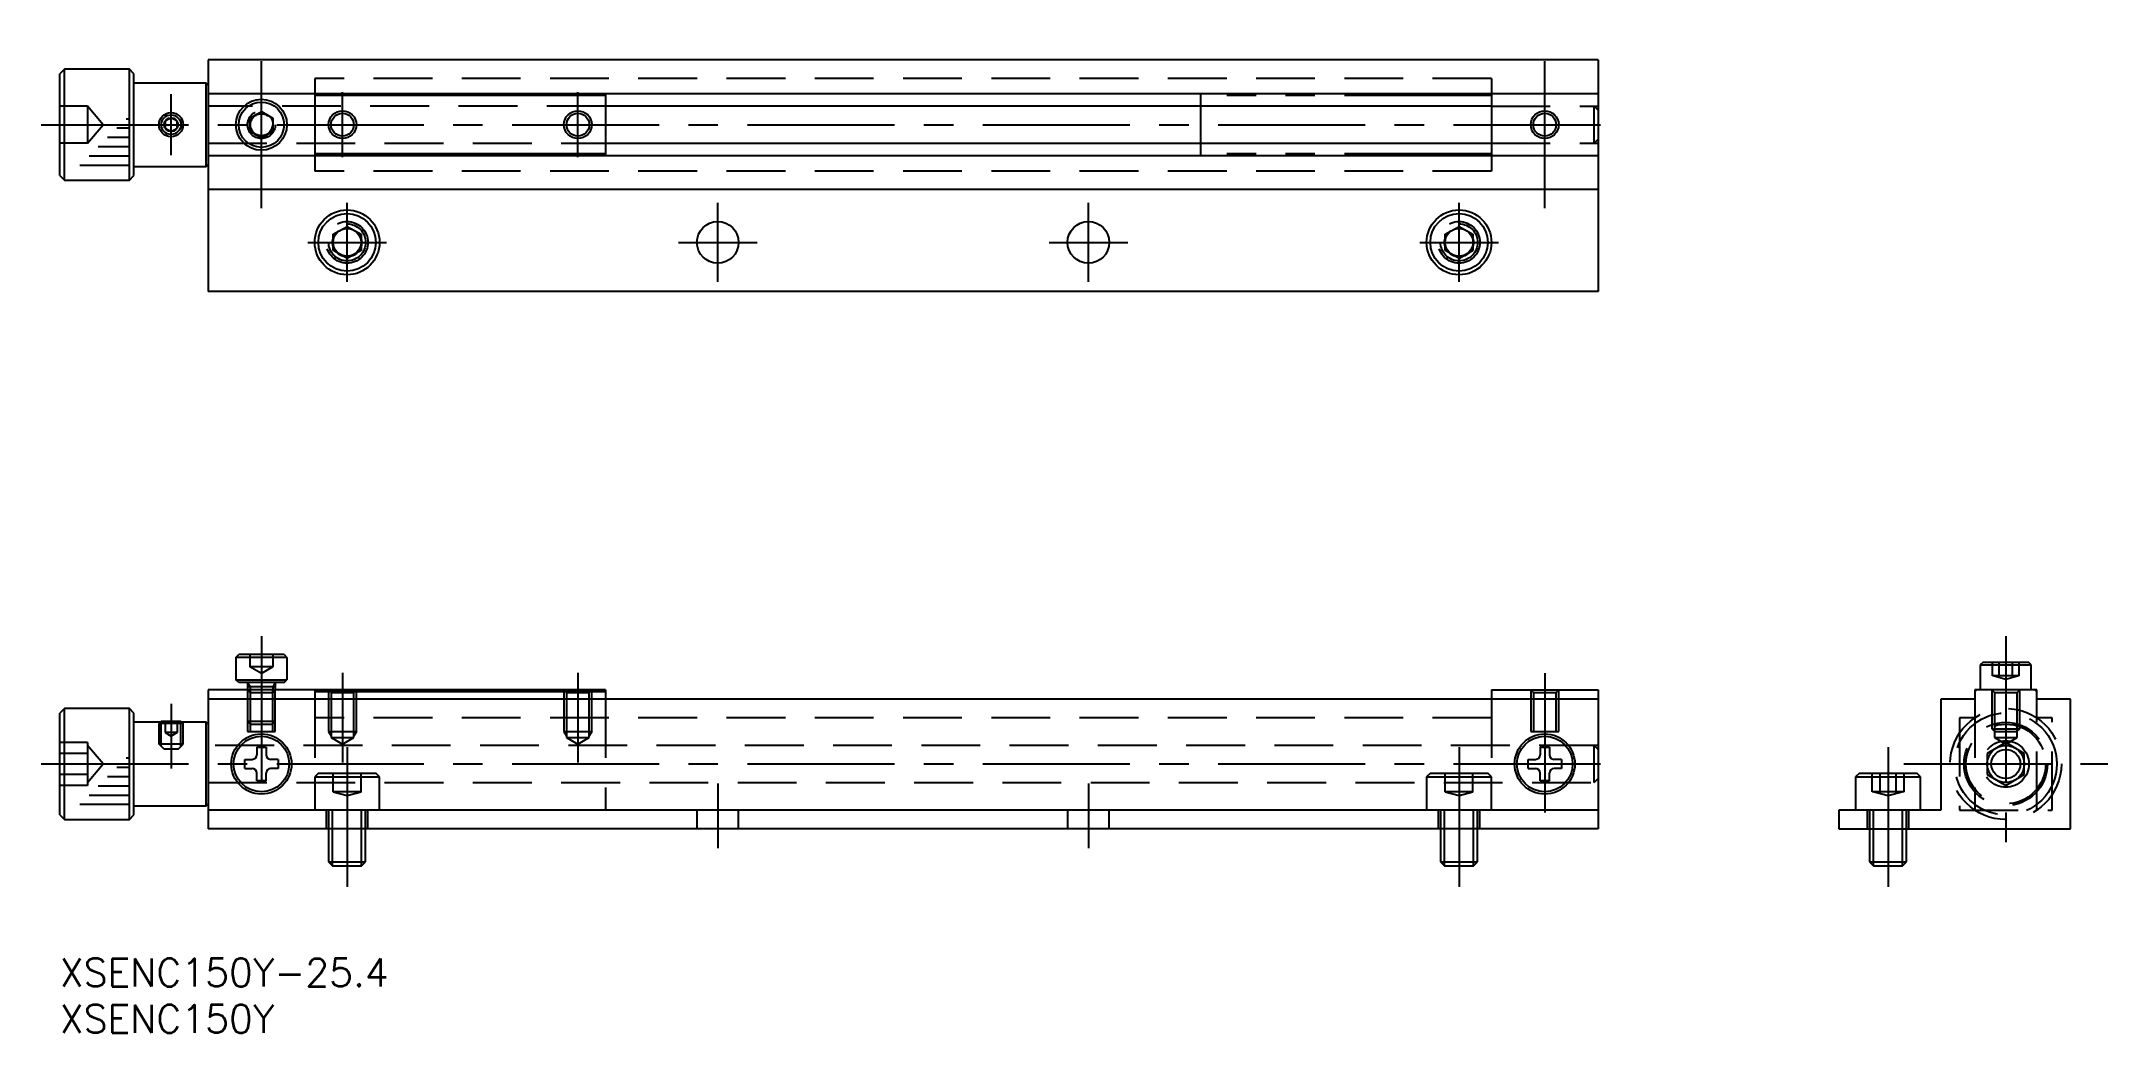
# Model space of a CAD drawing. Extents: x -2 to 221, y -8 to 99.
import ezdxf

# ---------------------------------------------------------------- set-up
doc = ezdxf.new("R2010")
doc.units = 0
doc.header["$LTSCALE"] = 0.5
for name, pattern in [('CENTER', [50.8, 31.75, -6.35, 6.35, -6.35]), ('DASHED', [19.05, 12.7, -6.35]), ('PHANTOM', [63.5, 31.75, -6.35, 6.35, -6.35, 6.35, -6.35])]:
    doc.linetypes.add(name, pattern=pattern)
doc.layers.get('0').update_dxf_attribs({"linetype": 'CONTINUOUS'})
for name, color, linetype in [('MSM_CENTER', 1, 'CENTER'), ('MSM_CONTINUOUS', 7, 'CONTINUOUS'), ('MSM_DASHED', 4, 'DASHED'), ('MSM_IMAGINARY', 6, 'PHANTOM'), ('MSM_NARROW', 5, 'CONTINUOUS'), ('MSM_PART_NUMBER', 7, 'CONTINUOUS')]:
    doc.layers.add(name, color=color, linetype=linetype)
doc.styles.get("Standard").update_dxf_attribs({"font": 'txt.shx', "height": 3, "bigfont": 'bigfont.shx'})

msp = doc.modelspace()

# ---------------------------------------------------------------- linework, layer by layer
for p, q in [((20.25, 29.8), (20.25, 29)), ((23.25, 29.33), (20.25, 29.33)), ((23.25, 29.8), (23.25, 29))]:
    msp.add_line(p, q)
at = {"layer": 'MSM_CENTER'}
for p, q in [((21.75, 81), (21.75, 99)), ((160.25, 81), (160.25, 99)), ((12, 86.7), (12, 93.3)), ((30.5, 86.5), (30.5, 93.5)), ((55.9, 86.5), (55.9, 93.5)), ((-2, 90), (169.04, 90)), ((31, 73.05), (31, 81.55)), ((71, 73.05), (71, 81.55)), ((111, 73.05), (111, 81.55)), ((151, 73.05), (151, 81.55)), ((26.75, 77.3), (35.25, 77.3)), ((66.75, 77.3), (75.25, 77.3)), ((106.75, 77.3), (115.25, 77.3)), ((146.75, 77.3), (155.25, 77.3)), ((21.75, 34.8), (21.75, 15.75)), ((210, 34.8), (210, 12.41)), ((30.5, 30.83), (30.5, 21.15)), ((55.9, 30.83), (55.9, 21.15)), ((160.25, 30.8), (160.25, 15.75)), ((12, 27.5), (12, 20.5)), ((31, 22.8), (31, 7.75)), ((151, 22.8), (151, 7.75)), ((197.3, 22.8), (197.3, 7.75)), ((-2, 21), (169.3, 21)), ((199, 21), (221, 21)), ((71, 18.9), (71, 11.9)), ((111, 18.9), (111, 11.9))]:
    msp.add_line(p, q, dxfattribs=at)
at = {"layer": 'MSM_CONTINUOUS'}
for p, q in [((0.5, 96), (0, 95.5)), ((7.5, 96), (0.5, 96)), ((0.5, 84), (0.5, 96)), ((8, 95.5), (7.5, 96)), ((7.5, 84), (7.5, 96)), ((166, 97), (16, 97)), ((16, 97), (16, 72)), ((166, 97), (166, 72)), ((0, 84.5), (0, 95.5)), ((8, 84.5), (8, 95.5)), ((15.8, 94.5), (8, 94.5)), ((16, 94.3), (15.8, 94.5)), ((15.8, 85.5), (15.8, 94.5)), ((166, 93.35), (16, 93.35)), ((20.5, 90.72), (21.75, 91.44)), ((21.75, 91.44), (23, 90.72)), ((27.5, 93.35), (27.5, 86.65)), ((58.9, 93.15), (27.5, 93.15)), ((58.9, 93.35), (58.9, 86.65)), ((154.5, 92), (58.9, 92)), ((154.5, 93.35), (154.5, 86.65)), ((12, 90.75), (11.35, 90.38)), ((11.35, 90.38), (11.35, 89.62)), ((11.35, 89.62), (12, 89.25)), ((12.65, 90.38), (12, 90.75)), ((12, 89.25), (12.65, 89.62)), ((12.65, 89.62), (12.65, 90.38)), ((20.5, 89.28), (20.5, 90.72)), ((21.75, 88.56), (20.5, 89.28)), ((23, 89.28), (21.75, 88.56)), ((23, 90.72), (23, 89.28)), ((58.9, 88), (154.5, 88)), ((8, 85.5), (15.8, 85.5)), ((15.8, 85.5), (16, 85.7)), ((166, 86.65), (16, 86.65)), ((58.9, 86.85), (27.5, 86.85)), ((0, 84.5), (0.5, 84)), ((0.5, 84), (7.5, 84)), ((7.5, 84), (8, 84.5)), ((166, 83), (16, 83)), ((29.5, 78.17), (31, 79.03)), ((29.5, 76.43), (29.5, 78.17)), ((31, 79.03), (32.5, 78.17)), ((32.5, 78.17), (32.5, 76.43)), ((149.5, 78.17), (151, 79.03)), ((149.5, 76.43), (149.5, 78.17)), ((151, 79.03), (152.5, 78.17)), ((152.5, 78.17), (152.5, 76.43)), ((31, 75.57), (29.5, 76.43)), ((32.5, 76.43), (31, 75.57)), ((151, 75.57), (149.5, 76.43)), ((152.5, 76.43), (151, 75.57)), ((166, 72), (16, 72)), ((19, 32.5), (19.3, 32.8)), ((24.5, 32.5), (19, 32.5)), ((19, 32.5), (19, 30.1)), ((24.2, 32.8), (19.3, 32.8)), ((24.2, 32.8), (24.5, 32.5)), ((24.5, 32.5), (24.5, 30.1)), ((207.55, 32), (207.25, 31.7)), ((207.25, 31.7), (207.25, 29)), ((207.25, 31.7), (212.75, 31.7)), ((207.55, 32), (212.45, 32)), ((212.75, 31.7), (212.45, 32)), ((212.75, 29), (212.75, 31.7)), ((16, 29), (16, 14)), ((58.9, 29), (16, 29)), ((19, 30.1), (24.5, 30.1)), ((19.3, 29.8), (19, 30.1)), ((24.2, 29.8), (19.3, 29.8)), ((24.2, 29.8), (24.5, 30.1)), ((27.5, 29), (27.5, 28)), ((58.9, 29), (58.9, 28)), ((154.5, 29), (166, 29)), ((154.5, 29), (154.5, 28)), ((166, 29), (166, 14)), ((213.35, 29), (206.65, 29)), ((206.65, 29), (206.65, 28)), ((213.35, 28), (213.35, 29)), ((0.5, 27), (0, 26.5)), ((7.5, 27), (0.5, 27)), ((0.5, 15), (0.5, 27)), ((8, 26.5), (7.5, 27)), ((7.5, 15), (7.5, 27)), ((166, 28), (16, 28)), ((58.9, 28.8), (27.5, 28.8)), ((203, 28), (203, 16)), ((206.65, 28), (203, 28)), ((217, 28), (213.35, 28)), ((217, 14), (217, 28)), ((0, 15.5), (0, 26.5)), ((8, 15.5), (8, 26.5)), ((15.8, 25.5), (8, 25.5)), ((10.94, 25.6), (10.84, 25.5)), ((13.06, 25.6), (10.94, 25.6)), ((13.06, 25.6), (13.16, 25.5)), ((16, 25.3), (15.8, 25.5)), ((15.8, 16.5), (15.8, 25.5)), ((21.25, 22.8), (22.25, 22.8)), ((21.25, 22.8), (21.25, 22)), ((22.25, 22.8), (22.25, 22)), ((159.75, 22.8), (160.75, 22.8)), ((159.75, 22.8), (159.75, 22)), ((160.75, 22.8), (160.75, 22)), ((19.95, 20.5), (19.95, 21.5)), ((19.95, 21.5), (20.75, 21.5)), ((19.95, 20.5), (20.75, 20.5)), ((23.55, 21.5), (22.75, 21.5)), ((23.55, 20.5), (22.75, 20.5)), ((23.55, 21.5), (23.55, 20.5)), ((158.45, 21.5), (159.25, 21.5)), ((158.45, 20.5), (158.45, 21.5)), ((158.45, 20.5), (159.25, 20.5)), ((162.05, 21.5), (161.25, 21.5)), ((162.05, 20.5), (161.25, 20.5)), ((162.05, 21.5), (162.05, 20.5)), ((21.25, 19.2), (21.25, 20)), ((22.25, 19.2), (21.25, 19.2)), ((22.25, 19.2), (22.25, 20)), ((27.9, 20), (27.5, 19.6)), ((27.5, 19.6), (27.5, 16)), ((27.5, 19.6), (34.5, 19.6)), ((27.9, 20), (34.1, 20)), ((34.5, 19.6), (34.1, 20)), ((34.5, 16), (34.5, 19.6)), ((147.9, 20), (147.5, 19.6)), ((147.5, 19.6), (147.5, 16)), ((147.5, 19.6), (154.5, 19.6)), ((147.9, 20), (154.1, 20)), ((154.5, 19.6), (154.1, 20)), ((154.5, 16), (154.5, 19.6)), ((159.75, 19.2), (159.75, 20)), ((160.75, 19.2), (159.75, 19.2)), ((160.75, 19.2), (160.75, 20)), ((194.2, 20), (193.8, 19.6)), ((193.8, 19.6), (193.8, 16)), ((193.8, 19.6), (200.8, 19.6)), ((194.2, 20), (200.4, 20)), ((200.8, 19.6), (200.4, 20)), ((200.8, 16), (200.8, 19.6)), ((8, 16.5), (15.8, 16.5)), ((15.8, 16.5), (16, 16.7)), ((166, 16), (16, 16)), ((192, 16), (192, 14)), ((203, 16), (192, 16)), ((0, 15.5), (0.5, 15)), ((0.5, 15), (7.5, 15)), ((7.5, 15), (8, 15.5)), ((166, 14), (16, 14)), ((29, 14), (29, 10.43)), ((33, 10.43), (33, 14)), ((149, 14), (149, 10.43)), ((153, 10.43), (153, 14)), ((192, 14), (217, 14)), ((195.3, 14), (195.3, 10.43)), ((199.3, 10.43), (199.3, 14)), ((29, 10.43), (29.43, 10)), ((29, 10.43), (33, 10.43)), ((29.43, 10), (32.57, 10)), ((32.57, 10), (33, 10.43)), ((149, 10.43), (149.43, 10)), ((149, 10.43), (153, 10.43)), ((149.43, 10), (152.57, 10)), ((152.57, 10), (153, 10.43)), ((195.3, 10.43), (195.73, 10)), ((195.3, 10.43), (199.3, 10.43)), ((195.73, 10), (198.87, 10)), ((198.87, 10), (199.3, 10.43))]:
    msp.add_line(p, q, dxfattribs=at)
for centre, radius in [((21.75, 90), 2.75), ((21.75, 90), 2.45), ((12, 90), 1.3), ((12, 90), 0.751), ((21.75, 90), 1.25), ((30.5, 90), 1.23), ((55.9, 90), 1.23), ((160.25, 90), 1.23), ((31, 77.3), 3.5), ((31, 77.3), 3.1), ((151, 77.3), 3.5), ((151, 77.3), 3.1), ((31, 77.3), 1.5), ((71, 77.3), 2.25), ((111, 77.3), 2.25), ((151, 77.3), 1.5), ((21.75, 21), 3.25), ((21.75, 21), 3), ((160.25, 21), 3.25), ((160.25, 21), 3), ((210, 21), 2), ((210, 21), 1.57)]:
    msp.add_circle(centre, radius, dxfattribs=at)
for centre, start, end in [((20.75, 22), 270, 0), ((20.75, 20), 0, 90), ((22.75, 22), 180, 270), ((22.75, 20), 90, 180), ((159.25, 22), 270, 0), ((159.25, 20), 0, 90), ((161.25, 22), 180, 270), ((161.25, 20), 90, 180)]:
    msp.add_arc(centre, 0.5, start, end, dxfattribs=at)
at = {"layer": 'MSM_DASHED'}
for p, q in [((27.5, 95), (27.5, 93.35)), ((154.5, 95), (27.5, 95)), ((154.5, 95), (154.5, 93.35)), ((3, 92), (0, 92)), ((3, 92), (3, 88)), ((4.68, 90), (3, 92)), ((58.9, 92), (16, 92)), ((154.5, 92), (166, 92)), ((165.57, 88), (165.57, 92)), ((166, 91.57), (165.57, 92)), ((3, 88), (4.68, 90)), ((3, 88), (0, 88)), ((16, 88), (58.9, 88)), ((154.5, 88), (166, 88)), ((165.57, 88), (166, 88.43)), ((27.5, 86.65), (27.5, 85)), ((154.5, 85), (27.5, 85)), ((154.5, 86.65), (154.5, 85)), ((20.51, 32.8), (20.51, 31.5)), ((21.75, 30.78), (20.51, 31.5)), ((22.99, 31.5), (20.51, 31.5)), ((22.99, 31.5), (21.75, 30.78)), ((22.99, 32.8), (22.99, 31.5)), ((208.56, 30.5), (208.56, 32)), ((209.28, 30.5), (209.28, 32)), ((210.72, 30.5), (210.72, 32)), ((211.44, 30.5), (211.44, 32)), ((20.25, 29), (20.25, 24.5)), ((20.25, 29), (20.52, 28.73)), ((20.52, 29), (20.52, 24.5)), ((22.98, 28.73), (23.25, 29)), ((22.98, 24.5), (22.98, 29)), ((23.25, 24.5), (23.25, 29)), ((29, 29), (29.27, 28.73)), ((29, 29), (29, 24.5)), ((31.73, 28.73), (32, 29)), ((32, 24.5), (32, 29)), ((54.4, 29), (54.67, 28.73)), ((54.4, 29), (54.4, 24.5)), ((57.13, 28.73), (57.4, 29)), ((57.4, 24.5), (57.4, 29)), ((158.75, 29), (158.75, 24.5)), ((159.02, 28.73), (158.75, 29)), ((161.48, 28.73), (161.75, 29)), ((161.75, 24.5), (161.75, 29)), ((206.85, 29), (206.65, 28.8)), ((208.5, 29), (208.5, 24.81)), ((208.5, 29), (208.77, 28.73)), ((211.44, 30.5), (208.56, 30.5)), ((208.75, 30.5), (210, 30.17)), ((210, 30.17), (211.25, 30.5)), ((211.23, 28.73), (211.5, 29)), ((211.5, 24.81), (211.5, 29)), ((213.35, 28.8), (213.15, 29)), ((20.52, 28.73), (22.98, 28.73)), ((27.5, 28), (27.5, 19.6)), ((29.27, 28.73), (31.73, 28.73)), ((29.27, 28.73), (29.27, 23.86)), ((31.73, 23.86), (31.73, 28.73)), ((54.67, 28.73), (57.13, 28.73)), ((54.67, 28.73), (54.67, 23.86)), ((57.13, 23.86), (57.13, 28.73)), ((58.9, 28), (58.9, 16)), ((154.5, 28), (154.5, 19.6)), ((159.02, 28.73), (161.48, 28.73)), ((159.02, 28.73), (159.02, 24.5)), ((161.48, 24.5), (161.48, 28.73)), ((206.65, 28), (206.65, 16)), ((208.77, 28.73), (211.23, 28.73)), ((208.77, 28.73), (208.77, 23.86)), ((211.23, 23.86), (211.23, 28.73)), ((213.35, 16), (213.35, 28)), ((10.84, 25.5), (10.7, 25.36)), ((13.3, 25.36), (10.7, 25.36)), ((10.7, 23.15), (10.7, 25.36)), ((10.94, 22.91), (10.94, 25.5)), ((11.35, 25.6), (11.35, 24.4)), ((12.65, 25.6), (12.65, 24.4)), ((13.06, 22.91), (13.06, 25.5)), ((13.16, 25.5), (13.3, 25.36)), ((13.3, 23.15), (13.3, 25.36)), ((20.25, 25.61), (23.25, 25.61)), ((20.25, 25.61), (20.56, 25.3)), ((20.56, 25.3), (22.94, 25.3)), ((22.94, 25.3), (23.25, 25.61)), ((154.5, 26), (27.5, 26)), ((206.65, 26), (205, 26)), ((205, 26), (205, 16)), ((208.5, 24.81), (211.5, 24.81)), ((208.5, 24.81), (208.81, 24.5)), ((211.19, 24.5), (211.5, 24.81)), ((215, 26), (213.35, 26)), ((215, 16), (215, 26)), ((3, 23.31), (0, 23.31)), ((3, 23.31), (3, 18.69)), ((4.68, 21), (3, 23)), ((11.25, 22.6), (10.7, 23.15)), ((13.3, 23.15), (10.7, 23.15)), ((12.75, 22.6), (11.25, 22.6)), ((12.65, 24.4), (11.35, 24.4)), ((11.35, 24.4), (12, 24.02)), ((12.65, 24.4), (12, 24.02)), ((12.75, 22.6), (13.3, 23.15)), ((166, 23), (16, 23)), ((20.25, 24.5), (23.25, 24.5)), ((29, 24.5), (32, 24.5)), ((29, 24.5), (29.27, 24.03)), ((29.27, 23.86), (31.73, 23.86)), ((29.27, 23.86), (30.5, 23.15)), ((30.5, 23.15), (31.73, 23.86)), ((32, 24.5), (31.73, 24.03)), ((54.4, 24.5), (57.4, 24.5)), ((54.4, 24.5), (54.67, 24.03)), ((54.67, 23.86), (57.13, 23.86)), ((54.67, 23.86), (55.9, 23.15)), ((55.9, 23.15), (57.13, 23.86)), ((57.4, 24.5), (57.13, 24.03)), ((158.75, 24.5), (161.75, 24.5)), ((165.57, 19), (165.57, 23)), ((166, 22.57), (165.57, 23)), ((210, 23.31), (208, 22.15)), ((208.77, 24.5), (211.23, 24.5)), ((208.77, 23.86), (211.23, 23.86)), ((208.77, 23.86), (210, 23.15)), ((210, 23.15), (211.23, 23.86)), ((212, 22.15), (210, 23.31)), ((3, 22.15), (0, 22.15)), ((3, 19), (4.68, 21)), ((208, 22.15), (208, 19.85)), ((212, 19.85), (212, 22.15)), ((3, 19.85), (0, 19.85)), ((3, 18.69), (0, 18.69)), ((16, 19), (166, 19)), ((29.5, 18), (29.5, 20)), ((32.5, 18), (29.5, 18)), ((29.5, 18), (31, 17.6)), ((31, 17.6), (32.5, 18)), ((32.5, 18), (32.5, 20)), ((149.5, 18), (149.5, 20)), ((152.5, 18), (149.5, 18)), ((149.5, 18), (151, 17.6)), ((151, 17.6), (152.5, 18)), ((152.5, 18), (152.5, 20)), ((165.57, 19), (166, 19.43)), ((195.57, 18), (195.57, 20)), ((199.03, 18), (195.57, 18)), ((195.8, 18), (197.3, 17.6)), ((196.43, 18), (196.43, 20)), ((197.3, 17.6), (198.8, 18)), ((198.17, 18), (198.17, 20)), ((199.03, 18), (199.03, 20)), ((208, 19.85), (210, 18.69)), ((210, 18.69), (212, 19.85)), ((28.75, 16), (28.75, 14)), ((29, 16), (29, 14)), ((29.43, 14), (29.43, 16)), ((32.57, 14), (32.57, 16)), ((33, 14), (33, 16)), ((33.25, 14), (33.25, 16)), ((68.75, 16), (68.75, 14)), ((73.25, 14), (73.25, 16)), ((108.75, 16), (108.75, 14)), ((113.25, 14), (113.25, 16)), ((148.75, 16), (148.75, 14)), ((149, 16), (149, 14)), ((149.43, 14), (149.43, 16)), ((152.57, 14), (152.57, 16)), ((153, 14), (153, 16)), ((153.25, 14), (153.25, 16)), ((195.05, 16), (195.05, 14)), ((195.3, 16), (195.3, 14)), ((195.73, 14), (195.73, 16)), ((198.87, 14), (198.87, 16)), ((199.3, 14), (199.3, 16)), ((199.55, 14), (199.55, 16)), ((205, 16), (215, 16))]:
    msp.add_line(p, q, dxfattribs=at)
for centre, radius in [((21.75, 90), 1.5), ((21.75, 90), 1.23), ((21.75, 90), 1.19), ((31, 77.3), 2.25), ((31, 77.3), 2), ((31, 77.3), 1.57), ((151, 77.3), 2.25), ((151, 77.3), 2), ((151, 77.3), 1.57), ((210, 21), 6), ((210, 21), 5.5), ((210, 21), 4.5), ((210, 21), 4.3), ((210, 21), 2.5)]:
    msp.add_circle(centre, radius, dxfattribs=at)
at = {"layer": 'MSM_IMAGINARY'}
for p, q in [((123.1, 93.35), (123.1, 86.65)), ((154.5, 93.15), (123.1, 93.15)), ((154.5, 86.85), (123.1, 86.85))]:
    msp.add_line(p, q, dxfattribs=at)
at = {"layer": 'MSM_NARROW'}
for p, q in [((6.15, 89.65), (7.5, 89.65)), ((7.15, 90.65), (7.5, 90.65)), ((4.15, 87.65), (7.5, 87.65)), ((5.15, 88.65), (7.5, 88.65)), ((2.15, 85.65), (7.5, 85.65)), ((3.15, 86.65), (7.5, 86.65)), ((20.25, 29.8), (20.52, 29.33)), ((20.52, 29.33), (20.52, 29)), ((23.25, 29.8), (22.98, 29.33)), ((22.98, 29.33), (22.98, 29)), ((10.94, 25.6), (10.94, 25.5)), ((13.06, 25.6), (13.06, 25.5)), ((6.15, 20.65), (7.5, 20.65)), ((7.15, 21.65), (7.5, 21.65)), ((4.15, 18.65), (7.5, 18.65)), ((5.15, 19.65), (7.5, 19.65)), ((2.15, 16.65), (7.5, 16.65)), ((3.15, 17.65), (7.5, 17.65)), ((29.43, 10), (29.43, 14)), ((32.57, 10), (32.57, 14)), ((149.43, 10), (149.43, 14)), ((152.57, 10), (152.57, 14)), ((195.73, 10), (195.73, 14)), ((198.87, 10), (198.87, 14))]:
    msp.add_line(p, q, dxfattribs=at)
for centre, radius in [((30.5, 90), 1.5), ((55.9, 90), 1.5), ((160.25, 90), 1.5), ((12, 90), 1.06)]:
    msp.add_circle(centre, radius, dxfattribs=at)

# ---------------------------------------------------------------- texts
at = {"layer": 'MSM_PART_NUMBER'}
for s, p in [('XSENC150Y-25.4', (0, -3)), ('XSENC150Y', (0, -8))]:
    msp.add_text(s, height=3, dxfattribs=at).set_placement(p)

doc.saveas('drawing.dxf')
